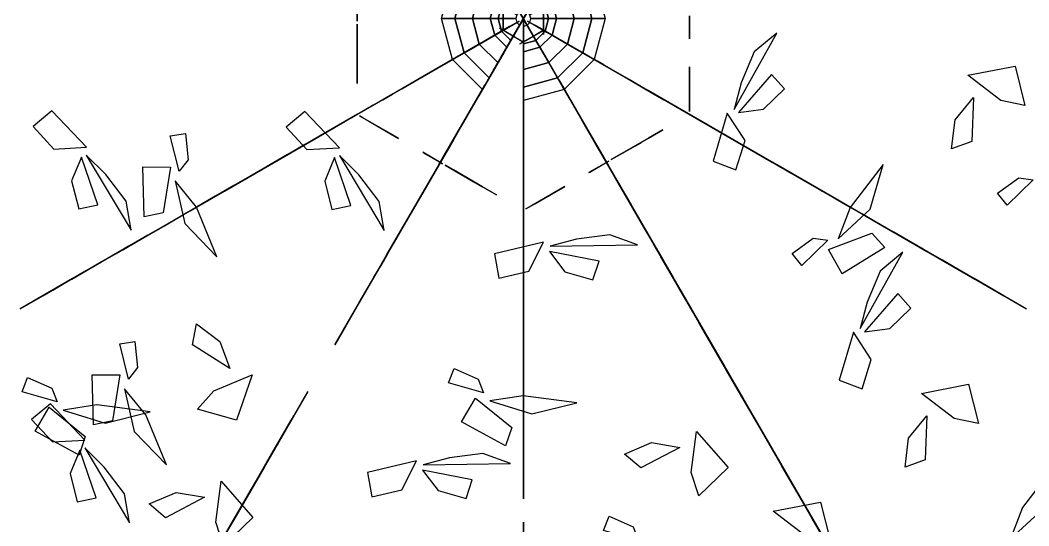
# Model space of a CAD drawing. Extents: x 188.32 to 193.74, y 72.17 to 77.49.
# Drawn here: x 190.196 to 192.199, y 73.997 to 75.002 of the extents above; entities that cross this region are included whole.
import ezdxf

# ---------------------------------------------------------------- set-up
doc = ezdxf.new("R2010")
doc.units = 0
doc.header["$MEASUREMENT"] = 0
doc.layers.add('3D_TREE_04_LEAVES', color=3, linetype='CONTINUOUS')
doc.layers.add('3D_TREE_04_TRUNK', color=45, linetype='CONTINUOUS')

msp = doc.modelspace()

# ---------------------------------------------------------------- linework, layer by layer
at = {"layer": '3D_TREE_04_LEAVES'}
for points in [[(191.2864, 75.1629, 8.2869), (191.2354, 75.0746, 8.4147), (191.1612, 74.946, 8.4182), (191.2216, 75.0507, 8.3111)], [(191.1845, 75.0238, 8.1523), (191.2061, 74.9864, 8.2939), (191.1612, 75.0642, 8.4095), (191.1508, 75.0821, 8.2714)], [(191.2864, 74.8473, 8.2869), (191.2354, 74.9355, 8.4147), (191.1612, 75.0642, 8.4182), (191.2216, 74.9595, 8.3111)], [(190.8653, 74.9998, 2.4127), (190.8653, 75.0454, 2.2986), (190.8653, 75.0435, 2.215), (190.8653, 75.0074, 2.2074)], [(191.1553, 74.9999, 2.8956), (191.1553, 75.0364, 2.7742), (191.1553, 75.0227, 2.6968), (191.1553, 74.9802, 2.7256)], [(191.1845, 74.9864, 8.1523), (191.2061, 75.0238, 8.2939), (191.1612, 74.946, 8.4095), (191.1508, 74.9281, 8.2714)], [(191.2353, 75.0102, 2.8956), (191.2353, 74.9738, 2.7742), (191.2353, 74.9875, 2.6968), (191.2353, 75.03, 2.7256)], [(190.8653, 74.9941, 2.4051), (190.8653, 74.9807, 2.2758), (190.8653, 74.9389, 2.2378), (190.8653, 74.9256, 2.2853)], [(191.1868, 75.0002, 7.0018), (191.105, 74.953, 6.9509), (191.0673, 74.9312, 6.9945), (191.1239, 74.9639, 7.0453)], [(191.1953, 74.8551, 6.0213), (191.1953, 74.9205, 5.9269), (191.1953, 75.0076, 5.9559), (191.1953, 74.9931, 5.9923)], [(191.1953, 75.0004, 7.0018), (191.1953, 74.8406, 6.7984), (191.1953, 74.797, 6.8492), (191.1953, 74.826, 6.9509)], [(191.2038, 75.0002, 7.0018), (191.2856, 74.953, 6.9509), (191.3233, 74.9312, 6.9945), (191.2667, 74.9639, 7.0453)], [(191.5253, 75.0104, 2.4127), (191.5253, 74.9648, 2.2986), (191.5253, 74.9667, 2.215), (191.5253, 75.0028, 2.2074)], [(190.8653, 74.975, 2.4051), (190.8653, 74.9085, 2.4051), (190.8653, 74.8762, 2.445), (190.8653, 74.9085, 2.4621)], [(191.0798, 74.9384, 6.3699), (191.1742, 74.9929, 6.2101), (191.149, 74.9784, 6.0794), (191.105, 74.953, 6.1012)], [(191.1428, 74.9748, 7.9314), (191.0861, 74.9421, 7.8297), (191.1239, 74.9639, 7.6699), (191.1679, 74.9893, 7.699)], [(191.1798, 74.9679, 2.8956), (191.1482, 74.9861, 2.7742), (191.16, 74.9793, 2.6968), (191.1968, 74.958, 2.7256)], [(191.2198, 74.973, 2.8956), (191.1882, 74.9548, 2.7742), (191.2, 74.9616, 2.6968), (191.2368, 74.9829, 2.7256)], [(191.1953, 74.8406, 7.9967), (191.1953, 74.9059, 7.9023), (191.1953, 74.9931, 7.9314), (191.1953, 74.9786, 7.9677)], [(191.1953, 74.8769, 3.1453), (191.1953, 74.935, 3.0655), (191.1953, 74.9931, 3.1236), (191.1953, 74.9568, 3.1526)], [(191.1953, 74.8333, 4.242), (191.1953, 74.8987, 4.1476), (191.1953, 74.9858, 4.1766), (191.1953, 74.9713, 4.2129)], [(191.3107, 74.9384, 6.3699), (191.2164, 74.9929, 6.2101), (191.2415, 74.9784, 6.0794), (191.2856, 74.953, 6.1012)], [(191.2478, 74.9748, 7.9314), (191.3044, 74.9421, 7.8297), (191.2667, 74.9639, 7.6699), (191.2227, 74.9893, 7.699)], [(191.6138, 74.8248, 6.604), (191.6982, 74.9765, 6.686), (191.6534, 74.9388, 6.727), (191.6275, 74.8774, 6.6723)], [(190.9477, 74.8622, 3.1308), (191.0861, 74.9421, 2.9275), (191.1239, 74.9639, 2.9783), (191.0987, 74.9493, 3.08)], [(191.1953, 74.8914, 7.5174), (191.1953, 74.8696, 7.3358), (191.1953, 74.9495, 7.2632), (191.1953, 74.9641, 7.3213)], [(191.4428, 74.8622, 3.1308), (191.3044, 74.9421, 2.9275), (191.2667, 74.9639, 2.9783), (191.2919, 74.9493, 3.08)], [(191.0924, 74.9457, 2.7677), (190.9855, 74.884, 2.7314), (190.954, 74.8658, 2.7677), (190.9855, 74.884, 2.8185)], [(191.105, 74.953, 2.7459), (191.0358, 74.913, 2.666), (191.0484, 74.9203, 2.4772), (191.0861, 74.9421, 2.4699)], [(191.1569, 74.9385, 8.4113), (191.1068, 74.8518, 8.3474), (191.1422, 74.9131, 8.3543), (191.1465, 74.9206, 8.3733)], [(191.1629, 74.949, 8.1195), (191.1361, 74.9026, 8.2403), (191.1361, 74.9026, 8.1592), (191.1431, 74.9146, 8.1471)], [(191.1953, 74.9277, 2.7386), (191.1953, 74.9059, 2.5716), (191.1953, 74.9495, 2.5643), (191.1953, 74.9495, 2.6224)], [(191.2709, 74.8742, 8.1937), (191.2303, 74.9445, 8.1298), (191.2657, 74.8832, 8.1108), (191.2786, 74.8608, 8.1454)], [(191.2856, 74.953, 2.7459), (191.3548, 74.913, 2.666), (191.3422, 74.9203, 2.4772), (191.3044, 74.9421, 2.4699)], [(191.2982, 74.9457, 2.7677), (191.4051, 74.884, 2.7314), (191.4366, 74.8658, 2.7677), (191.4051, 74.884, 2.8185)], [(190.8534, 74.8077, 3.937), (190.9666, 74.8731, 3.8498), (191.061, 74.9275, 3.8643), (191.0044, 74.8949, 3.9224)], [(191.061, 74.9275, 6.3699), (191.0358, 74.913, 6.1883), (190.9855, 74.884, 6.1956), (190.9855, 74.884, 6.261)], [(191.3296, 74.9275, 6.3699), (191.3548, 74.913, 6.1883), (191.4051, 74.884, 6.1956), (191.4051, 74.884, 6.261)], [(191.5372, 74.8077, 3.937), (191.424, 74.8731, 3.8498), (191.3296, 74.9275, 3.8643), (191.3862, 74.8949, 3.9224)], [(191.1327, 74.8967, 8.2334), (191.08, 74.8054, 8.2023), (191.0584, 74.768, 8.0987), (191.1146, 74.8653, 8.1229)], [(191.1953, 74.9132, 2.7532), (191.1953, 74.7534, 2.5498), (191.1953, 74.7098, 2.6007), (191.1953, 74.7389, 2.7023)], [(191.1953, 74.8333, 6.0358), (191.1953, 74.8115, 5.8543), (191.1953, 74.8914, 5.7816), (191.1953, 74.9059, 5.8397)], [(191.5253, 74.9096, 2.3785), (191.5253, 74.8925, 2.2606), (191.5253, 74.8355, 2.2169), (191.5253, 74.8412, 2.2739)], [(191.5253, 74.9077, 2.3842), (191.5253, 74.8279, 2.3499), (191.5253, 74.8203, 2.3823), (191.5253, 74.845, 2.4089)], [(191.6221, 74.8184, 6.5698), (191.6723, 74.825, 6.4536), (191.7139, 74.8653, 6.4263), (191.6881, 74.894, 6.5493)], [(192.0777, 74.8927, 5.5446), (192.1714, 74.9109, 5.3395), (192.1911, 74.8327, 5.1345), (192.1429, 74.8426, 5.278)], [(191.1953, 74.8115, 4.2565), (191.1953, 74.7897, 4.0749), (191.1953, 74.8696, 4.0023), (191.1953, 74.8841, 4.0604)], [(190.9352, 74.8549, 3.1308), (190.8534, 74.8077, 3.08), (190.8156, 74.7859, 3.1236), (190.8722, 74.8186, 3.1744)], [(190.8219, 74.7895, 3.9297), (190.9477, 74.8622, 3.7772), (190.8974, 74.8331, 3.6755), (190.8597, 74.8113, 3.7481)], [(190.8408, 74.8004, 6.1593), (190.9352, 74.8549, 5.9995), (190.91, 74.8404, 5.8688), (190.866, 74.8149, 5.8906)], [(190.9352, 74.8549, 3.1163), (190.954, 74.8658, 2.9493), (190.9163, 74.844, 2.942), (190.9163, 74.844, 3.0001)], [(191.1189, 74.8728, 7.0928), (191.1112, 74.8594, 7.2258), (191.0999, 74.8399, 7.2413), (191.0343, 74.7263, 7.2655)], [(191.1953, 74.8624, 3.1381), (191.1953, 74.7171, 2.9856), (191.1953, 74.7752, 2.8839), (191.1953, 74.8188, 2.9565)], [(191.3563, 74.7262, 8.0314), (191.3486, 74.7396, 8.1644), (191.3373, 74.7591, 8.1799), (191.2717, 74.8727, 8.2041)], [(191.3494, 74.7381, 7.6825), (191.2893, 74.8423, 7.6435), (191.2732, 74.8701, 7.5233), (191.324, 74.7821, 7.5775)], [(191.3548, 74.7288, 7.1754), (191.2947, 74.8329, 7.1365), (191.2786, 74.8608, 7.0163), (191.3294, 74.7728, 7.0704)], [(191.4554, 74.8549, 3.1163), (191.4366, 74.8658, 2.9493), (191.4743, 74.844, 2.942), (191.4743, 74.844, 3.0001)], [(191.5687, 74.7895, 3.9297), (191.4428, 74.8622, 3.7772), (191.4932, 74.8331, 3.6755), (191.5309, 74.8113, 3.7481)], [(191.5498, 74.8004, 6.1593), (191.4554, 74.8549, 5.9995), (191.4806, 74.8404, 5.8688), (191.5246, 74.8149, 5.8906)], [(191.4554, 74.8549, 3.1308), (191.5372, 74.8077, 3.08), (191.575, 74.7859, 3.1236), (191.5183, 74.8186, 3.1744)], [(191.0563, 74.7644, 7.7584), (191.0477, 74.7494, 7.6168), (191.0779, 74.8017, 7.5029), (191.1012, 74.8421, 7.6444)], [(192.0887, 74.8482, 5.4284), (192.0853, 74.7606, 5.2643), (192.0451, 74.7463, 5.3395), (192.0522, 74.804, 5.4352)], [(190.3279, 74.7494, 5.1208), (190.2592, 74.8216, 5.0046), (190.2218, 74.7907, 4.8542), (190.2632, 74.7458, 4.9226)], [(190.8303, 74.7484, 6.6245), (190.7616, 74.8206, 6.5083), (190.7242, 74.7897, 6.3579), (190.7656, 74.7449, 6.4263)], [(191.0831, 74.8107, 7.881), (191.0641, 74.7778, 7.7584), (191.09, 74.8227, 7.7998), (191.0891, 74.8212, 7.8154)], [(191.1953, 74.826, 3.1453), (191.1953, 74.6953, 3.0582), (191.1953, 74.5863, 3.0727), (191.1953, 74.6517, 3.1308)], [(191.6, 74.8173, 6.6245), (191.5719, 74.7217, 6.5083), (191.6174, 74.7049, 6.3579), (191.6355, 74.7631, 6.4263)], [(190.8408, 74.8004, 3.0219), (190.8597, 74.8113, 2.8403), (190.7905, 74.7714, 2.7677), (190.7779, 74.7641, 2.8258)], [(190.946, 74.768, 2.3842), (190.8768, 74.8079, 2.3499), (190.8702, 74.8117, 2.3823), (190.8916, 74.7994, 2.4089)], [(190.9476, 74.767, 2.3785), (190.9328, 74.7756, 2.2606), (190.8834, 74.8041, 2.2169), (190.8883, 74.8013, 2.2739)], [(191.3714, 74.7, 7.8568), (191.3113, 74.8041, 7.7925), (191.3486, 74.7396, 7.7806), (191.3621, 74.7162, 7.7993)], [(191.3768, 74.6907, 7.3497), (191.3167, 74.7948, 7.2854), (191.354, 74.7303, 7.2736), (191.3675, 74.7068, 7.2922)], [(191.5498, 74.8004, 3.0219), (191.5309, 74.8113, 2.8403), (191.6001, 74.7714, 2.7677), (191.6127, 74.7641, 2.8258)], [(190.512, 74.7017, 5.6129), (190.4943, 74.7719, 5.6471), (190.5243, 74.7766, 5.7428), (190.5298, 74.7246, 5.6949)], [(190.8219, 74.7895, 3.0074), (190.7653, 74.7568, 2.9129), (190.6898, 74.7132, 2.942), (190.7024, 74.7205, 2.9783)], [(190.8093, 74.7823, 3.937), (190.759, 74.7532, 3.8571), (190.7087, 74.7241, 3.9152), (190.7401, 74.7423, 3.9442)], [(190.7213, 74.7314, 4.7358), (190.8156, 74.7859, 4.5761), (190.7905, 74.7714, 4.4453), (190.7464, 74.7459, 4.4671)], [(190.8219, 74.7895, 6.1593), (190.7968, 74.775, 5.9777), (190.7464, 74.7459, 5.985), (190.7464, 74.7459, 6.0504)], [(191.3863, 74.7343, 2.4051), (191.444, 74.7676, 2.4051), (191.4719, 74.7838, 2.445), (191.444, 74.7676, 2.4621)], [(191.5687, 74.7895, 3.0074), (191.6253, 74.7568, 2.9129), (191.7008, 74.7132, 2.942), (191.6882, 74.7205, 2.9783)], [(191.5687, 74.7895, 6.1593), (191.5938, 74.775, 5.9777), (191.6442, 74.7459, 5.985), (191.6442, 74.7459, 6.0504)], [(191.6693, 74.7314, 4.7358), (191.575, 74.7859, 4.5761), (191.6001, 74.7714, 4.4453), (191.6442, 74.7459, 4.4671)], [(191.5812, 74.7823, 3.937), (191.6316, 74.7532, 3.8571), (191.6819, 74.7241, 3.9152), (191.6504, 74.7423, 3.9442)], [(190.7153, 74.728, 6.9269), (190.7003, 74.7193, 6.7853), (190.7527, 74.7495, 6.6714), (190.7931, 74.7729, 6.813)], [(190.7617, 74.7547, 7.0495), (190.7288, 74.7357, 6.9269), (190.7736, 74.7616, 6.9684), (190.7721, 74.7608, 6.9839)], [(191.0529, 74.7584, 7.7688), (191.0503, 74.7539, 7.862), (191.0149, 74.6926, 7.9241), (190.9717, 74.6178, 7.9311)], [(191.4135, 74.6272, 2.2612), (191.394, 74.6609, 2.3814), (191.3339, 74.765, 2.4136), (191.361, 74.7181, 2.312)], [(191.3698, 74.7248, 2.4051), (191.3814, 74.7315, 2.2758), (191.4176, 74.7524, 2.2378), (191.4291, 74.759, 2.2853)], [(191.6753, 74.728, 6.9269), (191.6902, 74.7193, 6.7853), (191.6379, 74.7495, 6.6714), (191.5975, 74.7729, 6.813)], [(191.6289, 74.7547, 7.0495), (191.6618, 74.7357, 6.9269), (191.617, 74.7616, 6.9684), (191.6185, 74.7608, 6.9839)], [(190.3276, 74.7338, 5.1003), (190.4166, 74.5848, 5.1823), (190.4064, 74.6425, 5.2233), (190.3662, 74.6956, 5.1686)], [(190.7273, 74.7349, 7.16), (190.6809, 74.7081, 7.2809), (190.6809, 74.7081, 7.1997), (190.6929, 74.715, 7.1876)], [(191.049, 74.7517, 7.3484), (190.9981, 74.6635, 7.4761), (190.9238, 74.5348, 7.4796), (190.9842, 74.6395, 7.3725)], [(191.0335, 74.7248, 7.2551), (190.9929, 74.6545, 7.1912), (191.0283, 74.7158, 7.1722), (191.0412, 74.7382, 7.2068)], [(191.0349, 74.7166, 2.4127), (190.9954, 74.7395, 2.2986), (190.997, 74.7385, 2.215), (191.0283, 74.7204, 2.2074)], [(191.1953, 74.6851, 7.0484), (191.1953, 74.642, 7.19), (191.1953, 74.7318, 7.3056), (191.1953, 74.7525, 7.1675)], [(191.4084, 74.636, 2.2511), (191.3458, 74.7445, 2.1529), (191.3627, 74.7152, 2.2409), (191.3745, 74.6946, 2.246)], [(191.6633, 74.7349, 7.16), (191.7097, 74.7081, 7.2809), (191.7097, 74.7081, 7.1997), (191.6977, 74.715, 7.1876)], [(190.3178, 74.7297, 5.0661), (190.2984, 74.683, 4.9499), (190.3125, 74.6269, 4.9226), (190.3503, 74.6348, 5.0456)], [(190.7093, 74.7245, 6.9373), (190.7048, 74.7219, 7.0305), (190.6435, 74.6865, 7.0927), (190.5687, 74.6433, 7.0996)], [(190.6017, 74.6624, 4.0023), (190.7087, 74.7241, 4.0168), (190.6646, 74.6987, 4.0677), (190.608, 74.666, 4.0314)], [(190.7024, 74.7205, 4.7358), (190.6772, 74.706, 4.5543), (190.6269, 74.6769, 4.5615), (190.6269, 74.6769, 4.6269)], [(190.8202, 74.7288, 6.5698), (190.8008, 74.682, 6.4536), (190.8149, 74.6259, 6.4263), (190.8527, 74.6338, 6.5493)], [(190.83, 74.7328, 6.604), (190.919, 74.5838, 6.686), (190.9088, 74.6416, 6.727), (190.8686, 74.6946, 6.6723)], [(191.0398, 74.7138, 2.4051), (191.0514, 74.7071, 2.2758), (191.0876, 74.6862, 2.2378), (191.0991, 74.6796, 2.2853)], [(191.1953, 74.4814, 7.183), (191.1953, 74.5833, 7.3108), (191.1953, 74.7318, 7.3143), (191.1953, 74.6109, 7.2072)], [(191.1953, 74.6556, 2.113), (191.1953, 74.6124, 2.2546), (191.1953, 74.7022, 2.3702), (191.1953, 74.7229, 2.2321)], [(191.3649, 74.722, 2.4127), (191.3254, 74.6991, 2.2986), (191.327, 74.7001, 2.215), (191.3583, 74.7182, 2.2074)], [(191.3545, 74.7293, 7.6723), (191.4036, 74.6443, 7.547), (191.3596, 74.7205, 7.5809), (191.357, 74.7249, 7.6046)], [(191.3599, 74.72, 7.1652), (191.409, 74.635, 7.04), (191.365, 74.7112, 7.0738), (191.3624, 74.7156, 7.0975)], [(191.6813, 74.7245, 6.9373), (191.6858, 74.7219, 7.0305), (191.7471, 74.6865, 7.0927), (191.8219, 74.6433, 7.0996)], [(191.7888, 74.6624, 4.0023), (191.6819, 74.7241, 4.0168), (191.7259, 74.6987, 4.0677), (191.7826, 74.666, 4.0314)], [(191.6882, 74.7205, 4.7358), (191.7134, 74.706, 4.5543), (191.7637, 74.6769, 4.5615), (191.7637, 74.6769, 4.6269)], [(191.8201, 74.5673, 5.5651), (191.8841, 74.6265, 5.5172), (191.9096, 74.7151, 5.6266), (191.8442, 74.63, 5.6266)], [(190.4423, 74.611, 5.2917), (190.4398, 74.7106, 5.4079), (190.4948, 74.7101, 5.5719), (190.4801, 74.6189, 5.4147)], [(190.6749, 74.7046, 7.274), (190.5837, 74.652, 7.2429), (190.5463, 74.6304, 7.1393), (190.6435, 74.6865, 7.1635)], [(190.5954, 74.6588, 3.9878), (190.6898, 74.7132, 3.828), (190.6646, 74.6987, 3.6973), (190.6206, 74.6733, 3.7191)], [(191.0563, 74.7043, 2.4051), (191.114, 74.671, 2.4051), (191.1419, 74.6548, 2.445), (191.114, 74.671, 2.4621)], [(191.1953, 74.6457, 5.8268), (191.1953, 74.6026, 5.9684), (191.1953, 74.6924, 6.0841), (191.1953, 74.7131, 5.946)], [(191.1953, 74.4518, 2.2477), (191.1953, 74.5537, 2.3754), (191.1953, 74.7022, 2.3789), (191.1953, 74.5813, 2.2718)], [(191.3782, 74.6883, 7.8534), (191.3655, 74.7103, 7.7163), (191.4087, 74.6355, 7.6164), (191.4366, 74.5871, 7.6791)], [(191.3782, 74.6883, 7.8653), (191.4044, 74.6428, 7.9194), (191.3765, 74.6912, 7.9939), (191.3706, 74.7015, 7.933)], [(191.3836, 74.6789, 7.3464), (191.3709, 74.7009, 7.2093), (191.4141, 74.6262, 7.1094), (191.442, 74.5778, 7.172)], [(191.7951, 74.6588, 3.9878), (191.7008, 74.7132, 3.828), (191.7259, 74.6987, 3.6973), (191.77, 74.6733, 3.7191)], [(191.7157, 74.7046, 7.274), (191.8069, 74.652, 7.2429), (191.8443, 74.6304, 7.1393), (191.7471, 74.6865, 7.1635)], [(190.5038, 74.6829, 5.5651), (190.523, 74.5979, 5.5172), (190.587, 74.5315, 5.6266), (190.546, 74.6307, 5.6266)], [(190.534, 74.6233, 2.4282), (190.512, 74.6106, 2.2911), (190.5868, 74.6537, 2.1912), (190.6351, 74.6817, 2.2538)], [(191.1953, 74.442, 5.9615), (191.1953, 74.5438, 6.0893), (191.1953, 74.6924, 6.0927), (191.1953, 74.5715, 5.9857)], [(191.3836, 74.6789, 7.3582), (191.4098, 74.6335, 7.4124), (191.3819, 74.6819, 7.4869), (191.376, 74.6921, 7.4259)], [(191.4989, 74.4791, 2.2036), (191.4304, 74.5979, 2.229), (191.3805, 74.6844, 2.1427), (191.4118, 74.6301, 2.0868)], [(191.8566, 74.6233, 2.4282), (191.8786, 74.6106, 2.2911), (191.8038, 74.6537, 2.1912), (191.7554, 74.6817, 2.2538)], [(192.2077, 74.6847, 4.7996), (192.1558, 74.6344, 4.8337), (192.1368, 74.658, 4.9294), (192.179, 74.6887, 4.8816)], [(191.276, 74.6706, 2.3842), (191.2068, 74.6307, 2.3499), (191.2002, 74.6269, 2.3823), (191.2216, 74.6392, 2.4089)], [(191.2776, 74.6716, 2.3785), (191.2628, 74.663, 2.2606), (191.2134, 74.6345, 2.2169), (191.2183, 74.6373, 2.2739)], [(191.4726, 74.5248, 6.9496), (191.4199, 74.616, 6.9185), (191.3983, 74.6534, 6.8149), (191.4545, 74.5562, 6.8391)], [(190.457, 74.5788, 5.9274), (190.5039, 74.6059, 5.8749), (190.5684, 74.6432, 5.9307), (190.5157, 74.6127, 5.9426)], [(190.5766, 74.6479, 3.9878), (190.5514, 74.6333, 3.8062), (190.5011, 74.6043, 3.8135), (190.5011, 74.6043, 3.8789)], [(190.534, 74.6233, 2.44), (190.5794, 74.6495, 2.4942), (190.531, 74.6216, 2.5687), (190.5208, 74.6157, 2.5077)], [(191.8566, 74.6233, 2.44), (191.8112, 74.6495, 2.4942), (191.8596, 74.6216, 2.5687), (191.8698, 74.6157, 2.5077)], [(191.814, 74.6479, 3.9878), (191.8392, 74.6333, 3.8062), (191.8895, 74.6043, 3.8135), (191.8895, 74.6043, 3.8789)], [(191.9336, 74.5788, 5.9274), (191.8867, 74.6059, 5.8749), (191.8222, 74.6432, 5.9307), (191.8749, 74.6127, 5.9426)], [(190.5222, 74.6165, 2.4316), (190.4181, 74.5564, 2.3672), (190.4826, 74.5936, 2.3554), (190.5061, 74.6072, 2.374)], [(191.4925, 74.4904, 6.6129), (191.4899, 74.4949, 6.7061), (191.4545, 74.5562, 6.7683), (191.4113, 74.631, 6.7752)], [(191.8684, 74.6165, 2.4316), (191.9725, 74.5564, 2.3672), (191.9079, 74.5936, 2.3554), (191.8845, 74.6072, 2.374)], [(190.4145, 74.5543, 6.4277), (190.3925, 74.5416, 6.2906), (190.4673, 74.5848, 6.1907), (190.5157, 74.6127, 6.2534)], [(190.9186, 74.5259, 6.9478), (190.91, 74.5109, 6.8062), (190.9402, 74.5632, 6.6922), (190.9635, 74.6036, 6.8338)], [(190.9471, 74.5752, 7.2137), (190.9687, 74.6126, 7.3553), (190.9238, 74.5348, 7.4709), (190.9134, 74.5169, 7.3328)], [(191.1953, 74.441, 4.7794), (191.1953, 74.5064, 4.685), (191.1953, 74.5936, 4.7141), (191.1953, 74.5791, 4.7504)], [(191.1953, 74.5125, 7.0898), (191.1953, 74.5936, 7.0259), (191.1953, 74.5228, 7.0069), (191.1953, 74.4969, 7.0415)], [(191.9761, 74.5543, 6.4277), (191.9981, 74.5416, 6.2906), (191.9233, 74.5848, 6.1907), (191.8749, 74.6127, 6.2534)], [(190.4497, 74.5746, 5.9409), (190.394, 74.5425, 6.0611), (190.3837, 74.5365, 5.9866), (190.3998, 74.5458, 5.9595)], [(190.4145, 74.5543, 6.4396), (190.46, 74.5805, 6.4937), (190.4116, 74.5526, 6.5682), (190.4013, 74.5467, 6.5073)], [(190.9454, 74.5722, 7.0704), (190.9264, 74.5393, 6.9478), (190.9523, 74.5842, 6.9892), (190.9514, 74.5827, 7.0048)], [(191.2484, 74.5526, 6.604), (191.422, 74.5552, 6.686), (191.3669, 74.5752, 6.727), (191.3008, 74.5669, 6.6723)], [(191.9131, 74.5501, 5.2917), (191.8281, 74.4981, 5.4079), (191.801, 74.5459, 5.5719), (191.8874, 74.5788, 5.4147)], [(191.9761, 74.5543, 6.4396), (191.9306, 74.5805, 6.4937), (191.979, 74.5526, 6.5682), (191.9893, 74.5467, 6.5073)], [(191.9409, 74.5746, 5.9409), (191.9966, 74.5425, 6.0611), (192.0069, 74.5365, 5.9866), (191.9907, 74.5458, 5.9595)], [(190.4468, 74.5729, 5.9274), (190.328, 74.5044, 5.9527), (190.2415, 74.4544, 5.8664), (190.2958, 74.4857, 5.8105)], [(190.3121, 74.4952, 2.4577), (190.2901, 74.4825, 2.3206), (190.3649, 74.5257, 2.2208), (190.4133, 74.5536, 2.2834)], [(191.2351, 74.5607, 6.6245), (191.1382, 74.5373, 6.5083), (191.1463, 74.4894, 6.3579), (191.2058, 74.5029, 6.4263)], [(191.1953, 74.4829, 2.1544), (191.1953, 74.5641, 2.0905), (191.1953, 74.4933, 2.0715), (191.1953, 74.4673, 2.1061)], [(191.1953, 74.4701, 3.9587), (191.1953, 74.4992, 3.7772), (191.1953, 74.5573, 3.7844), (191.1953, 74.5573, 3.8498)], [(191.1953, 74.473, 5.8683), (191.1953, 74.5542, 5.8044), (191.1953, 74.4834, 5.7854), (191.1953, 74.4575, 5.8199)], [(191.4968, 74.4829, 7.1274), (191.4467, 74.5696, 7.0636), (191.4821, 74.5083, 7.0705), (191.4864, 74.5008, 7.0894)], [(191.7997, 74.565, 5.6129), (191.7478, 74.5146, 5.6471), (191.7287, 74.5383, 5.7428), (191.7709, 74.569, 5.6949)], [(191.9438, 74.5729, 5.9274), (192.0626, 74.5044, 5.9527), (192.1491, 74.4544, 5.8664), (192.0948, 74.4857, 5.8105)], [(192.0785, 74.4952, 2.4577), (192.1005, 74.4825, 2.3206), (192.0257, 74.5257, 2.2208), (191.9773, 74.5536, 2.2834)], [(190.4028, 74.5475, 6.4311), (190.2987, 74.4874, 6.3668), (190.3632, 74.5247, 6.3549), (190.3866, 74.5382, 6.3736)], [(190.9255, 74.5378, 7.1809), (190.8987, 74.4915, 7.3017), (190.8987, 74.4915, 7.2206), (190.9057, 74.5034, 7.2085)], [(191.2471, 74.5421, 6.5698), (191.2778, 74.5019, 6.4536), (191.3335, 74.4861, 6.4263), (191.3455, 74.5228, 6.5493)], [(191.5006, 74.4762, 2.2172), (191.4685, 74.5319, 2.3374), (191.4626, 74.5422, 2.2629), (191.4719, 74.5261, 2.2358)], [(191.8641, 74.3893, 5.1003), (191.9486, 74.5409, 5.1823), (191.9037, 74.5032, 5.2233), (191.8779, 74.4418, 5.1686)], [(191.9878, 74.5475, 6.4311), (192.0919, 74.4874, 6.3668), (192.0274, 74.5247, 6.3549), (192.0039, 74.5382, 6.3736)], [(190.3121, 74.4952, 2.4696), (190.3576, 74.5214, 2.5238), (190.3092, 74.4935, 2.5982), (190.2989, 74.4876, 2.5373)], [(190.9152, 74.5199, 6.9581), (190.9126, 74.5154, 7.0514), (190.8772, 74.4541, 7.1135), (190.834, 74.3793, 7.1204)], [(190.9195, 74.5274, 7.4727), (190.8694, 74.4406, 7.4088), (190.9048, 74.5019, 7.4157), (190.9091, 74.5094, 7.4347)], [(191.5028, 74.4724, 6.8356), (191.4761, 74.5188, 6.9565), (191.4761, 74.5188, 6.8754), (191.483, 74.5068, 6.8633)], [(192.0785, 74.4952, 2.4696), (192.033, 74.5214, 2.5238), (192.0814, 74.4935, 2.5982), (192.0917, 74.4876, 2.5373)], [(191.1953, 74.3415, 6.9275), (191.1953, 74.357, 7.0605), (191.1953, 74.3795, 7.076), (191.1953, 74.5107, 7.1002)], [(191.4959, 74.4844, 6.6025), (191.4873, 74.4993, 6.461), (191.5175, 74.447, 6.347), (191.5408, 74.4066, 6.4886)], [(191.5244, 74.435, 6.8684), (191.546, 74.3976, 7.01), (191.5011, 74.4754, 7.1257), (191.4907, 74.4934, 6.9876)], [(190.3004, 74.4884, 2.4611), (190.1963, 74.4283, 2.3968), (190.2608, 74.4655, 2.385), (190.2842, 74.4791, 2.4036)], [(190.8953, 74.4855, 7.2948), (190.8426, 74.3942, 7.2637), (190.821, 74.3569, 7.1602), (190.8772, 74.4541, 7.1843)], [(191.1953, 74.4192, 4.7939), (191.1953, 74.3975, 4.6124), (191.1953, 74.4774, 4.5398), (191.1953, 74.4919, 4.5979)], [(191.1953, 74.3119, 1.9921), (191.1953, 74.3275, 2.1251), (191.1953, 74.3499, 2.1406), (191.1953, 74.4812, 2.1648)], [(191.5697, 74.3566, 6.3023), (191.517, 74.4478, 6.2712), (191.4955, 74.4852, 6.1676), (191.5516, 74.388, 6.1918)], [(191.5751, 74.3472, 2.6126), (191.5224, 74.4384, 2.5816), (191.5009, 74.4758, 2.478), (191.557, 74.3786, 2.5021)], [(191.6263, 74.2586, 7.0031), (191.5754, 74.3468, 7.1309), (191.5011, 74.4754, 7.1343), (191.5615, 74.3707, 7.0273)], [(192.0902, 74.4884, 2.4611), (192.1943, 74.4283, 2.3968), (192.1298, 74.4655, 2.385), (192.1063, 74.4791, 2.4036)], [(191.1953, 74.3021, 5.706), (191.1953, 74.3176, 5.8389), (191.1953, 74.3401, 5.8545), (191.1953, 74.4713, 5.8786)], [(191.5227, 74.438, 6.7251), (191.5037, 74.4709, 6.6025), (191.5296, 74.4261, 6.644), (191.5287, 74.4276, 6.6595)], [(191.5049, 74.4689, 2.2036), (191.532, 74.422, 2.1512), (191.5692, 74.3575, 2.207), (191.5387, 74.4102, 2.2189)], [(191.5896, 74.3222, 5.9656), (191.587, 74.3266, 6.0588), (191.5516, 74.388, 6.121), (191.5084, 74.4627, 6.1279)], [(191.595, 74.3128, 2.2759), (191.5924, 74.3173, 2.3692), (191.557, 74.3786, 2.4313), (191.5138, 74.4534, 2.4382)], [(191.8725, 74.3828, 5.0661), (191.9227, 74.3894, 4.9499), (191.9642, 74.4297, 4.9226), (191.9385, 74.4585, 5.0456)], [(191.1953, 74.4483, 3.9587), (191.1953, 74.3393, 3.799), (191.1953, 74.3684, 3.6682), (191.1953, 74.4192, 3.69)], [(191.1953, 74.2958, 3.1453), (191.1953, 74.3611, 3.0509), (191.1953, 74.4483, 3.08), (191.1953, 74.4338, 3.1163)], [(191.1953, 74.2955, 6.8799), (191.1953, 74.4008, 6.8488), (191.1953, 74.444, 6.7452), (191.1953, 74.3318, 6.7694)], [(191.1953, 74.441, 3.9733), (191.1953, 74.3175, 3.9878), (191.1953, 74.3684, 4.0386), (191.1953, 74.4338, 4.0023)], [(191.1953, 74.2558, 6.5432), (191.1953, 74.261, 6.6365), (191.1953, 74.3318, 6.6986), (191.1953, 74.4181, 6.7055)], [(190.6127, 74.3098, 5.4284), (190.5386, 74.3566, 5.2643), (190.5463, 74.3985, 5.3395), (190.5927, 74.3635, 5.4352)], [(191.5939, 74.3147, 6.4801), (191.5438, 74.4014, 6.4162), (191.5792, 74.3401, 6.4231), (191.5835, 74.3326, 6.4421)], [(191.5993, 74.3053, 2.7905), (191.5492, 74.3921, 2.7266), (191.5846, 74.3308, 2.7335), (191.5889, 74.3233, 2.7525)], [(191.8504, 74.3818, 5.1208), (191.8222, 74.2862, 5.0046), (191.8677, 74.2693, 4.8542), (191.8858, 74.3275, 4.9226)], [(190.4116, 74.2885, 4.7996), (190.394, 74.3586, 4.8337), (190.424, 74.3633, 4.9294), (190.4295, 74.3114, 4.8816)], [(191.6108, 74.2855, 6.9099), (191.5702, 74.3558, 6.846), (191.6056, 74.2944, 6.827), (191.6185, 74.272, 6.8615)], [(191.1953, 74.274, 3.1599), (191.1953, 74.2522, 2.9783), (191.1953, 74.3321, 2.9057), (191.1953, 74.3466, 2.9638)], [(191.1953, 74.1871, 2.6735), (191.1953, 74.2925, 2.6424), (191.1953, 74.3356, 2.5388), (191.1953, 74.2234, 2.563)], [(191.5999, 74.3042, 6.1883), (191.5732, 74.3506, 6.3092), (191.5732, 74.3506, 6.228), (191.5801, 74.3386, 6.216)], [(191.6053, 74.2949, 2.4987), (191.5786, 74.3412, 2.6195), (191.5786, 74.3412, 2.5384), (191.5855, 74.3293, 2.5263)], [(191.593, 74.3162, 5.9552), (191.5844, 74.3311, 5.8137), (191.6146, 74.2788, 5.6997), (191.6379, 74.2384, 5.8413)], [(191.6215, 74.2668, 6.2211), (191.6431, 74.2294, 6.3627), (191.5982, 74.3072, 6.4784), (191.5879, 74.3252, 6.3403)], [(191.5984, 74.3068, 2.2656), (191.5898, 74.3218, 2.124), (191.62, 74.2694, 2.01), (191.6433, 74.2291, 2.1516)], [(191.6269, 74.2575, 2.5315), (191.6485, 74.2201, 2.6731), (191.6036, 74.2979, 2.7887), (191.5933, 74.3158, 2.6506)], [(190.342, 74.1977, 4.4783), (190.3395, 74.2973, 4.5945), (190.3944, 74.2969, 4.7585), (190.3798, 74.2056, 4.6013)], [(190.6567, 74.2971, 5.5446), (190.6257, 74.2068, 5.3395), (190.5481, 74.2289, 5.1345), (190.5808, 74.2656, 5.278)], [(191.1163, 74.2616, 5.6129), (191.0468, 74.2814, 5.6471), (191.0577, 74.3097, 5.7428), (191.1054, 74.2886, 5.6949)], [(191.1953, 74.1474, 2.3368), (191.1953, 74.1526, 2.4301), (191.1953, 74.2234, 2.4922), (191.1953, 74.3097, 2.4991)], [(191.7234, 74.0903, 6.3558), (191.6725, 74.1786, 6.4836), (191.5982, 74.3072, 6.487), (191.6587, 74.2025, 6.38)], [(191.6198, 74.2698, 6.0778), (191.6008, 74.3027, 5.9552), (191.6267, 74.2578, 5.9967), (191.6258, 74.2593, 6.0122)], [(191.7288, 74.081, 2.6662), (191.6779, 74.1692, 2.7939), (191.6036, 74.2979, 2.7974), (191.6641, 74.1932, 2.6903)], [(191.6252, 74.2605, 2.3882), (191.6062, 74.2934, 2.2656), (191.6321, 74.2485, 2.307), (191.6312, 74.25, 2.3226)], [(190.2697, 74.2434, 5.196), (190.2001, 74.2632, 5.2302), (190.211, 74.2915, 5.3258), (190.2588, 74.2703, 5.278)], [(191.1953, 74.235, 6.766), (191.1953, 74.2886, 6.8868), (191.1953, 74.2886, 6.8057), (191.1953, 74.2748, 6.7936)], [(191.6962, 74.1374, 6.7476), (191.6885, 74.1509, 6.8805), (191.6773, 74.1703, 6.8961), (191.6116, 74.284, 6.9202)], [(191.9855, 74.26, 4.533), (192.0793, 74.2783, 4.3279), (192.0989, 74.2001, 4.1229), (192.0508, 74.21, 4.2664)], [(190.4034, 74.2696, 4.7517), (190.4227, 74.1846, 4.7039), (190.4867, 74.1182, 4.8132), (190.4456, 74.2174, 4.8132)], [(190.7092, 74.1631, 6.5696), (190.6965, 74.1411, 6.4325), (190.7396, 74.2159, 6.3326), (190.7676, 74.2643, 6.3952)], [(191.1286, 74.2451, 5.5651), (191.2118, 74.2193, 5.5172), (191.3013, 74.2415, 5.6266), (191.1949, 74.2555, 5.6266)], [(191.1953, 74.2489, 6.5329), (191.1953, 74.2661, 6.3913), (191.1953, 74.2057, 6.2773), (191.1953, 74.1591, 6.4189)], [(190.3249, 74.1674, 4.3895), (190.2562, 74.2396, 4.2733), (190.2188, 74.2086, 4.1229), (190.2602, 74.1638, 4.1912)], [(190.2819, 74.2269, 5.1481), (190.3651, 74.2011, 5.1003), (190.4546, 74.2233, 5.2097), (190.3482, 74.2373, 5.2097)], [(191.1601, 74.1559, 5.2917), (191.0726, 74.2036, 5.4079), (191.1005, 74.251, 5.5719), (191.1722, 74.1926, 5.4147)], [(191.1953, 74.1953, 6.6555), (191.1953, 74.2333, 6.5329), (191.1953, 74.1815, 6.5743), (191.1953, 74.1832, 6.5899)], [(190.3135, 74.1377, 4.8747), (190.2259, 74.1854, 4.9909), (190.2538, 74.2327, 5.155), (190.3255, 74.1744, 4.9978)], [(191.9965, 74.2155, 4.4168), (191.9931, 74.128, 4.2528), (191.953, 74.1137, 4.3279), (191.96, 74.1714, 4.4236)], [(190.6855, 74.122, 6.3885), (190.7346, 74.2071, 6.2632), (190.6905, 74.1308, 6.2971), (190.688, 74.1264, 6.3208)], [(190.7092, 74.1631, 6.5814), (190.7354, 74.2085, 6.6356), (190.7075, 74.1602, 6.7101), (190.7015, 74.1499, 6.6492)], [(191.1953, 74.1267, 2.5596), (191.1953, 74.1802, 2.6804), (191.1953, 74.1802, 2.5993), (191.1953, 74.1664, 2.5872)], [(191.5392, 74.1847, 5.5446), (191.6018, 74.1127, 5.3395), (191.5439, 74.0565, 5.1345), (191.5284, 74.1032, 5.278)], [(191.7079, 74.1173, 6.2626), (191.6673, 74.1876, 6.1987), (191.7027, 74.1262, 6.1797), (191.7157, 74.1038, 6.2142)], [(191.7133, 74.1079, 2.5729), (191.6727, 74.1782, 2.509), (191.7081, 74.1169, 2.49), (191.721, 74.0945, 2.5246)], [(191.1953, 74.1405, 2.3265), (191.1953, 74.1577, 2.1849), (191.1953, 74.0973, 2.0709), (191.1953, 74.0507, 2.2125)], [(191.5061, 74.1529, 5.4284), (191.4286, 74.1121, 5.2643), (191.3961, 74.1397, 5.3395), (191.4496, 74.1625, 5.4352)], [(190.3147, 74.1477, 4.3348), (190.2953, 74.1009, 4.2186), (190.3094, 74.0448, 4.1912), (190.3472, 74.0527, 4.3143)], [(190.3245, 74.1517, 4.3689), (190.4136, 74.0028, 4.451), (190.4034, 74.0605, 4.492), (190.3631, 74.1135, 4.4373)], [(190.7024, 74.1514, 6.573), (190.6423, 74.0473, 6.5087), (190.6795, 74.1118, 6.4968), (190.6931, 74.1352, 6.5154)], [(190.9964, 74.1179, 5.1003), (191.1699, 74.1206, 5.1823), (191.1148, 74.1406, 5.2233), (191.0488, 74.1323, 5.1686)], [(190.6804, 74.1132, 6.3986), (190.6203, 74.0091, 6.3597), (190.6042, 73.9813, 6.2395), (190.655, 74.0692, 6.2937)], [(190.983, 74.1261, 5.1208), (190.8861, 74.1027, 5.0046), (190.8943, 74.0548, 4.8542), (190.9538, 74.0683, 4.9226)], [(191.1953, 74.0869, 2.4491), (191.1953, 74.1249, 2.3265), (191.1953, 74.0731, 2.3679), (191.1953, 74.0749, 2.3834)], [(191.7757, 73.9999, 5.6758), (191.7155, 74.104, 5.6369), (191.6995, 74.1318, 5.5167), (191.7503, 74.0439, 5.5708)], [(191.7934, 73.9692, 6.1003), (191.7856, 73.9827, 6.2332), (191.7744, 74.0021, 6.2488), (191.7087, 74.1158, 6.2729)], [(192.1624, 73.971, 3.5077), (192.2263, 74.0302, 3.4599), (192.2518, 74.1188, 3.5693), (192.1865, 74.0337, 3.5693)], [(190.6146, 73.9993, 2.6136), (190.6417, 74.0463, 2.5611), (190.679, 74.1108, 2.617), (190.6485, 74.058, 2.6288)], [(190.995, 74.1075, 5.0661), (191.0258, 74.0673, 4.9499), (191.0814, 74.0515, 4.9226), (191.0935, 74.0882, 5.0456)], [(191.7988, 73.9598, 2.4106), (191.791, 73.9733, 2.5436), (191.7798, 73.9928, 2.5591), (191.7141, 74.1064, 2.5833)], [(190.5953, 74.0857, 4.8269), (190.6579, 74.0137, 4.6218), (190.6, 73.9575, 4.4168), (190.5845, 74.0042, 4.5603)], [(191.8019, 73.9544, 5.3575), (191.7825, 73.9881, 5.4777), (191.7224, 74.0922, 5.5099), (191.7495, 74.0452, 5.4083)], [(190.5622, 74.0539, 4.7107), (190.4847, 74.0131, 4.5467), (190.4522, 74.0407, 4.6218), (190.5057, 74.0635, 4.7175)], [(191.7969, 73.9632, 5.3473), (191.7342, 74.0716, 5.2491), (191.7512, 74.0423, 5.3372), (191.763, 74.0218, 5.3423)], [(191.7977, 73.9618, 5.8502), (191.7376, 74.0659, 5.7858), (191.7748, 74.0013, 5.774), (191.7884, 73.9779, 5.7926)], [(191.6915, 74.0258, 4.8269), (191.7852, 74.044, 4.6218), (191.8049, 73.9658, 4.4168), (191.7567, 73.9757, 4.5603)], [(191.4241, 73.9681, 4.7996), (191.3545, 73.9879, 4.8337), (191.3654, 74.0162, 4.9294), (191.4132, 73.995, 4.8816)], [(191.1953, 73.852, 5.5204), (191.1953, 73.9723, 5.4815), (191.1953, 74.0044, 5.3613), (191.1953, 73.9028, 5.4155)], [(191.8874, 73.8063, 5.2999), (191.8189, 73.925, 5.3253), (191.7689, 74.0115, 5.239), (191.8002, 73.9573, 5.1831)]]:
    msp.add_3dface(points, dxfattribs=at)

# ---------------------------------------------------------------- meshes
at = {"layer": '3D_TREE_04_TRUNK'}
mesh = msp.add_polymesh((12, 6), dxfattribs=dict(at, m_close=True))
for k, corner in enumerate([(191.1953, 74.8427), (191.1953, 74.8692, 0.053), (191.1953, 74.9041, 0.1785), (191.1953, 74.9393, 2.2073), (191.1953, 74.9552, 2.4393), (191.1953, 74.99, 2.7985), (191.2765, 74.8645), (191.2633, 74.8874, 0.053), (191.2458, 74.9176, 0.1785), (191.2282, 74.9481, 2.2073), (191.2203, 74.9619, 2.4393), (191.2028, 74.9921, 2.7985), (191.3359, 74.9239), (191.313, 74.9371, 0.053), (191.2828, 74.9546, 0.1785), (191.2523, 74.9722, 2.2073), (191.2385, 74.9801, 2.4393), (191.2083, 74.9976, 2.7985), (191.3576, 75.0051), (191.3312, 75.0051, 0.053), (191.2963, 75.0051, 0.1785), (191.2611, 75.0051, 2.2073), (191.2452, 75.0051, 2.4393), (191.2103, 75.0051, 2.7985), (191.3359, 75.0863), (191.313, 75.0731, 0.053), (191.2828, 75.0556, 0.1785), (191.2523, 75.038, 2.2073), (191.2385, 75.0301, 2.4393), (191.2083, 75.0126, 2.7985), (191.2765, 75.1457), (191.2633, 75.1228, 0.053), (191.2458, 75.0926, 0.1785), (191.2282, 75.0621, 2.2073), (191.2203, 75.0483, 2.4393), (191.2028, 75.0181, 2.7985), (191.1953, 75.1674), (191.1953, 75.141, 0.053), (191.1953, 75.1061, 0.1785), (191.1953, 75.0709, 2.2073), (191.1953, 75.055, 2.4393), (191.1953, 75.0201, 2.7985), (191.1141, 75.1457), (191.1273, 75.1228, 0.053), (191.1448, 75.0926, 0.1785), (191.1624, 75.0621, 2.2073), (191.1703, 75.0483, 2.4393), (191.1878, 75.0181, 2.7985), (191.0547, 75.0863), (191.0776, 75.0731, 0.053), (191.1078, 75.0556, 0.1785), (191.1383, 75.038, 2.2073), (191.1521, 75.0301, 2.4393), (191.1823, 75.0126, 2.7985), (191.0329, 75.0051), (191.0594, 75.0051, 0.053), (191.0943, 75.0051, 0.1785), (191.1295, 75.0051, 2.2073), (191.1454, 75.0051, 2.4393), (191.1803, 75.0051, 2.7985), (191.0547, 74.9239), (191.0776, 74.9371, 0.053), (191.1078, 74.9546, 0.1785), (191.1383, 74.9722, 2.2073), (191.1521, 74.9801, 2.4393), (191.1823, 74.9976, 2.7985), (191.1141, 74.8645), (191.1273, 74.8874, 0.053), (191.1448, 74.9176, 0.1785), (191.1624, 74.9481, 2.2073), (191.1703, 74.9619, 2.4393), (191.1878, 74.9921, 2.7985)]):
    mesh.set_mesh_vertex(divmod(k, 6), corner)

doc.saveas('drawing.dxf')
